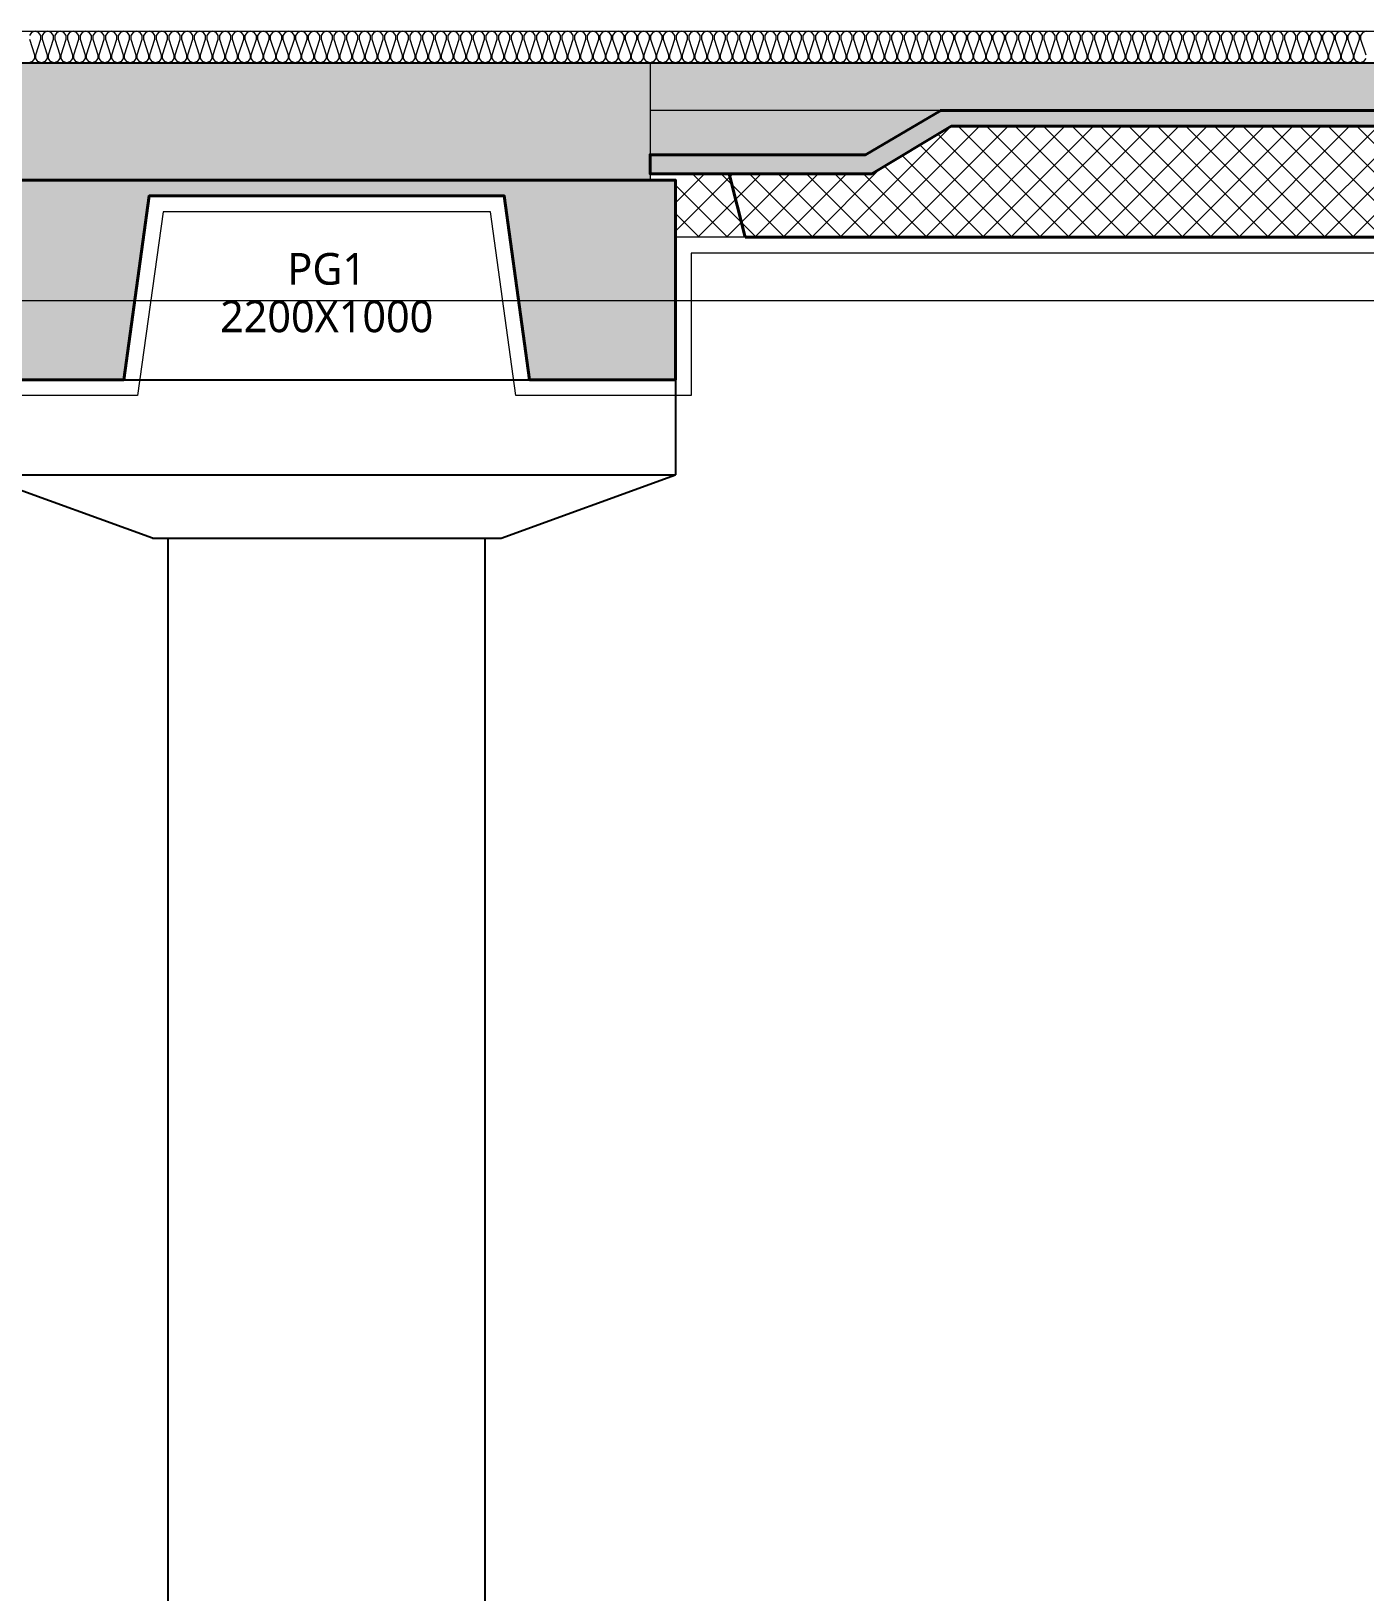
# Model space of a CAD drawing. Header units: millimetres. Extents: x 0 to 420000, y 0 to 297000.
# Drawn here: x 221080 to 225288, y 163425 to 168350 of the extents above; entities that cross this region are included whole.
import ezdxf
from ezdxf.enums import TextEntityAlignment as Align

# ---------------------------------------------------------------- set-up
doc = ezdxf.new("R2010")
doc.units = ezdxf.units.MM
doc.linetypes.add('CEN', pattern=[62, 60, -1, 0, -1])
for name, color, linetype, lineweight in [('A-AXIS-LINE', 1, 'CEN', 15), ('A-CONC-LIN1', 2, 'Continuous', 40), ('A-CONC-LIN2', 7, 'Continuous', 25), ('A-ELEV-LIN2', 7, 'Continuous', 25), ('A-XXXX-INSL1', 15, 'Continuous', 18), ('A-XXXX-INSL2', 8, 'Continuous', 18)]:
    doc.layers.add(name, color=color, linetype=linetype, lineweight=lineweight)
doc.layers.add('A-CONC-SOLD', color=253, linetype='CEN')
doc.layers.add('A-XXXX-NPLT', color=144, linetype='Continuous', lineweight=15, plot=False)
doc.styles.add('맑은고딕', font='')
doc.styles.get('맑은고딕').set_extended_font_data('Malgun Gothic')

# ---------------------------------------------------------------- blocks, each defined once
blk = doc.blocks.new('axis(220316)')
at = {"layer": 'A-AXIS-LINE', "ltscale": 1000}
blk.add_line((4631788.1, -432118.7), (4955413.1, -432118.7), dxfattribs=at)
blk = doc.blocks.new('PG1')
at = {"layer": 'A-CONC-SOLD'}
h = blk.add_hatch(color=256, dxfattribs=at)
h.dxf.hatch_style = 1
h.paths.add_polyline_path([(4800580.6, -237068.7), (4800580.6, -237438.7), (4802620.6, -237438.7), (4802620.6, -237068.7)])
h = blk.add_hatch(color=256, dxfattribs=at)
h.dxf.hatch_style = 1
h.paths.add_polyline_path([(4800500.6, -238068.7), (4800500.6, -237438.7), (4802700.6, -237438.7), (4802700.6, -238068.7), (4802240.6, -238068.7), (4802160.6, -237488.7), (4801040.6, -237488.7), (4800960.6, -238068.7)])
at = {"layer": 'A-CONC-LIN1'}
blk.add_lwpolyline([(4800500.6, -238068.7), (4800500.6, -237438.7), (4802700.6, -237438.7), (4802700.6, -238068.7), (4802240.6, -238068.7), (4802160.6, -237488.7), (4801040.6, -237488.7), (4800960.6, -238068.7), (4800500.6, -238068.7)], dxfattribs=at)
at = {"layer": 'A-CONC-LIN2'}
blk.add_line((4800580.6, -237068.7), (4802620.6, -237068.7), dxfattribs=at)
at = {"layer": 'A-XXXX-NPLT'}
blk.add_lwpolyline([(4802700.6, -238068.7), (4800500.6, -238068.7), (4800500.6, -237438.7), (4800580.6, -237438.7), (4800580.6, -237068.7), (4802620.6, -237068.7), (4802620.6, -237438.7), (4802700.6, -237438.7)], close=True, dxfattribs=at)
at = {"layer": 'A-XXXX-NPLT', "style": '맑은고딕'}
for s, p in [('PG1', (4801600.6, -237718.7)), ('2200X1000', (4801600.6, -237868.7))]:
    blk.add_text(s, height=100, dxfattribs=at).set_placement(p, align=Align.MIDDLE)
blk = doc.blocks.new('PS2(횡)')
at = {"layer": 'A-CONC-SOLD'}
h = blk.add_hatch(color=256, dxfattribs=at)
h.dxf.hatch_style = 1
h.paths.add_polyline_path([(1020, 0), (1020, -290), (1700, -290), (1937.4, -150), (9062.6, -150), (9300, -290), (9980, -290), (9980, 0)])
h = blk.add_hatch(color=256, dxfattribs=at)
h.dxf.hatch_style = 1
h.paths.add_polyline_path([(9980, -290), (9980, -350), (9280, -350), (9030, -200), (1970, -200), (1720, -350), (1020, -350), (1020, -290), (1700, -290), (1937.4, -150), (9062.6, -150), (9300, -290)])
at = {"layer": 'A-XXXX-INSL2'}
h = blk.add_hatch(dxfattribs=at)
h.set_pattern_fill('ANSI37', color=256, scale=20)
h.set_pattern_definition([(45, (-244012.5, -188500), (-44.90128, 44.90128), []), (135, (-244012.5, -188500), (-44.90128, -44.90128), [])])
h.paths.add_polyline_path([(1100, -550), (9900, -550), (9900, -350), (9280, -350), (9030, -200), (1970, -200), (1720, -350), (1100, -350)])
at = {"layer": 'A-CONC-LIN1', "color": 2}
for q in [(1270, -350), (9680, -550)]:
    blk.add_line((1320, -550), q, dxfattribs=at)
blk.add_lwpolyline([(9980, -290), (9980, -350), (9280, -350), (9030, -200), (1970, -200), (1720, -350), (1020, -350), (1020, -290), (1700, -290), (1937.4, -150), (9062.6, -150), (9300, -290)], close=True, dxfattribs=at)
at = {"layer": 'A-CONC-LIN2'}
blk.add_line((1020, 0), (9980, 0), dxfattribs=at)
at = {"layer": 'A-XXXX-INSL2'}
blk.add_line((1320, -550), (1100, -550), dxfattribs=at)
at = {"layer": 'A-XXXX-NPLT'}
blk.add_line((1937.4, -150), (1020, -150), dxfattribs=at)
blk = doc.blocks.new('횡지하층')
at = {"layer": 'A-ELEV-LIN2'}
for p, q in [((4822500.6, -238361.1), (4824700.6, -238361.1)), ((4824700.6, -238361.1), (4824700.6, -238661.1)), ((4822500.6, -238661.1), (4824700.6, -238661.1)), ((4823050.6, -238861.1), (4822500.6, -238661.1)), ((4824150.6, -238861.1), (4824700.6, -238661.1)), ((4823050.6, -238861.1), (4824150.6, -238861.1)), ((4823100.6, -247111.1), (4823100.6, -238861.1)), ((4824100.6, -247111.1), (4824100.6, -238861.1))]:
    blk.add_line(p, q, dxfattribs=at)
at = {"layer": 'A-XXXX-INSL1'}
blk.add_lwpolyline([(4833450.6, -237961.1), (4824750.6, -237961.1), (4824750.6, -238411.1), (4824197, -238411.1), (4824117, -237831.1), (4823084.1, -237831.1), (4823004.1, -238411.1), (4822450.6, -238411.1), (4822450.6, -237961.1), (4813750.6, -237961.1), (4813750.6, -238411.1), (4813197, -238411.1), (4813117, -237831.1), (4812084.1, -237831.1), (4812004.1, -238411.1), (4811450.6, -238411.1), (4811450.6, -237961.1), (4802750.6, -237961.1)], dxfattribs=at)
at = {"layer": 'A-XXXX-INSL2'}
blk.add_line((4757100.4, -237261.1), (4890100.5, -237261.1), dxfattribs=at)
for points in [[(4826880.6, -237261.1), (4826869.6, -237265.1), (4826862.6, -237275.1), (4826862.6, -237286.1), (4826878.6, -237336.1)], [(4826878.6, -237347.1), (4826871.6, -237357.1), (4826860.6, -237361.1), (4826849.6, -237357.1), (4826842.6, -237347.1), (4826842.6, -237336.1), (4826858.6, -237286.1), (4826858.6, -237275.1), (4826851.6, -237265.1), (4826840.6, -237261.1), (4826829.6, -237265.1), (4826822.6, -237275.1), (4826822.6, -237286.1), (4826838.6, -237336.1), (4826838.6, -237347.1), (4826831.6, -237357.1), (4826820.6, -237361.1), (4826809.6, -237357.1), (4826802.6, -237347.1), (4826802.6, -237336.1), (4826818.6, -237286.1), (4826818.6, -237275.1), (4826811.6, -237265.1), (4826800.6, -237261.1), (4826789.6, -237265.1), (4826782.6, -237275.1), (4826782.6, -237286.1), (4826798.6, -237336.1), (4826798.6, -237347.1), (4826791.6, -237357.1), (4826780.6, -237361.1), (4826769.6, -237357.1), (4826762.6, -237347.1), (4826762.6, -237336.1), (4826778.6, -237286.1), (4826778.6, -237275.1), (4826771.6, -237265.1), (4826760.6, -237261.1), (4826749.6, -237265.1), (4826742.6, -237275.1), (4826742.6, -237286.1), (4826758.6, -237336.1), (4826758.6, -237347.1), (4826751.6, -237357.1), (4826740.6, -237361.1), (4826729.6, -237357.1), (4826722.6, -237347.1), (4826722.6, -237336.1), (4826738.6, -237286.1), (4826738.6, -237275.1), (4826731.6, -237265.1), (4826720.6, -237261.1), (4826709.6, -237265.1), (4826702.6, -237275.1), (4826702.6, -237286.1), (4826718.6, -237336.1), (4826718.6, -237347.1), (4826711.6, -237357.1), (4826700.6, -237361.1), (4826689.6, -237357.1), (4826682.6, -237347.1), (4826682.6, -237336.1), (4826698.6, -237286.1), (4826698.6, -237275.1), (4826691.6, -237265.1), (4826680.6, -237261.1), (4826669.6, -237265.1), (4826662.6, -237275.1), (4826662.6, -237286.1), (4826678.6, -237336.1), (4826678.6, -237347.1), (4826671.6, -237357.1), (4826660.6, -237361.1), (4826649.6, -237357.1), (4826642.6, -237347.1), (4826642.6, -237336.1), (4826658.6, -237286.1), (4826658.6, -237275.1), (4826651.6, -237265.1), (4826640.6, -237261.1), (4826629.6, -237265.1), (4826622.6, -237275.1), (4826622.6, -237286.1), (4826638.6, -237336.1), (4826638.6, -237347.1), (4826631.6, -237357.1), (4826620.6, -237361.1), (4826609.6, -237357.1), (4826602.6, -237347.1), (4826602.6, -237336.1), (4826618.6, -237286.1), (4826618.6, -237275.1), (4826611.6, -237265.1), (4826600.6, -237261.1), (4826589.6, -237265.1), (4826582.6, -237275.1), (4826582.6, -237286.1), (4826598.6, -237336.1), (4826598.6, -237347.1), (4826591.6, -237357.1), (4826580.6, -237361.1), (4826569.6, -237357.1), (4826562.6, -237347.1), (4826562.6, -237336.1), (4826578.6, -237286.1), (4826578.6, -237275.1), (4826571.6, -237265.1), (4826560.6, -237261.1), (4826549.6, -237265.1), (4826542.6, -237275.1), (4826542.6, -237286.1), (4826558.6, -237336.1), (4826558.6, -237347.1), (4826551.6, -237357.1), (4826540.6, -237361.1), (4826529.6, -237357.1), (4826522.6, -237347.1), (4826522.6, -237336.1), (4826538.6, -237286.1), (4826538.6, -237275.1), (4826531.6, -237265.1), (4826520.6, -237261.1), (4826509.6, -237265.1), (4826502.6, -237275.1), (4826502.6, -237286.1), (4826518.6, -237336.1), (4826518.6, -237347.1), (4826511.6, -237357.1), (4826500.6, -237361.1), (4826489.6, -237357.1), (4826482.6, -237347.1), (4826482.6, -237336.1), (4826498.6, -237286.1), (4826498.6, -237275.1), (4826491.6, -237265.1), (4826480.6, -237261.1), (4826469.6, -237265.1), (4826462.6, -237275.1), (4826462.6, -237286.1), (4826478.6, -237336.1), (4826478.6, -237347.1), (4826471.6, -237357.1), (4826460.6, -237361.1), (4826449.6, -237357.1), (4826442.6, -237347.1), (4826442.6, -237336.1), (4826458.6, -237286.1), (4826458.6, -237275.1), (4826451.6, -237265.1), (4826440.6, -237261.1), (4826429.6, -237265.1), (4826422.6, -237275.1), (4826422.6, -237286.1), (4826438.6, -237336.1), (4826438.6, -237347.1), (4826431.6, -237357.1), (4826420.6, -237361.1), (4826409.6, -237357.1), (4826402.6, -237347.1), (4826402.6, -237336.1), (4826418.6, -237286.1), (4826418.6, -237275.1), (4826411.6, -237265.1), (4826400.6, -237261.1), (4826389.6, -237265.1), (4826382.6, -237275.1), (4826382.6, -237286.1), (4826398.6, -237336.1), (4826398.6, -237347.1), (4826391.6, -237357.1), (4826380.6, -237361.1), (4826369.6, -237357.1), (4826362.6, -237347.1), (4826362.6, -237336.1), (4826378.6, -237286.1), (4826378.6, -237275.1), (4826371.6, -237265.1), (4826360.6, -237261.1), (4826349.6, -237265.1), (4826342.6, -237275.1), (4826342.6, -237286.1), (4826358.6, -237336.1), (4826358.6, -237347.1), (4826351.6, -237357.1), (4826340.6, -237361.1), (4826329.6, -237357.1), (4826322.6, -237347.1), (4826322.6, -237336.1), (4826338.6, -237286.1), (4826338.6, -237275.1), (4826331.6, -237265.1), (4826320.6, -237261.1), (4826309.6, -237265.1), (4826302.6, -237275.1), (4826302.6, -237286.1), (4826318.6, -237336.1), (4826318.6, -237347.1), (4826311.6, -237357.1), (4826300.6, -237361.1), (4826289.6, -237357.1), (4826282.6, -237347.1), (4826282.6, -237336.1), (4826298.6, -237286.1), (4826298.6, -237275.1), (4826291.6, -237265.1), (4826280.6, -237261.1), (4826269.6, -237265.1), (4826262.6, -237275.1), (4826262.6, -237286.1), (4826278.6, -237336.1), (4826278.6, -237347.1), (4826271.6, -237357.1), (4826260.6, -237361.1), (4826249.6, -237357.1), (4826242.6, -237347.1), (4826242.6, -237336.1), (4826258.6, -237286.1), (4826258.6, -237275.1), (4826251.6, -237265.1), (4826240.6, -237261.1), (4826229.6, -237265.1), (4826222.6, -237275.1), (4826222.6, -237286.1), (4826238.6, -237336.1), (4826238.6, -237347.1), (4826231.6, -237357.1), (4826220.6, -237361.1), (4826209.6, -237357.1), (4826202.6, -237347.1), (4826202.6, -237336.1), (4826218.6, -237286.1), (4826218.6, -237275.1), (4826211.6, -237265.1), (4826200.6, -237261.1), (4826189.6, -237265.1), (4826182.6, -237275.1), (4826182.6, -237286.1), (4826198.6, -237336.1), (4826198.6, -237347.1), (4826191.6, -237357.1), (4826180.6, -237361.1), (4826169.6, -237357.1), (4826162.6, -237347.1), (4826162.6, -237336.1), (4826178.6, -237286.1), (4826178.6, -237275.1), (4826171.6, -237265.1), (4826160.6, -237261.1), (4826149.6, -237265.1), (4826142.6, -237275.1), (4826142.6, -237286.1), (4826158.6, -237336.1), (4826158.6, -237347.1), (4826151.6, -237357.1), (4826140.6, -237361.1), (4826129.6, -237357.1), (4826122.6, -237347.1), (4826122.6, -237336.1), (4826138.6, -237286.1), (4826138.6, -237275.1), (4826131.6, -237265.1), (4826120.6, -237261.1), (4826109.6, -237265.1), (4826102.6, -237275.1), (4826102.6, -237286.1), (4826118.6, -237336.1), (4826118.6, -237347.1), (4826111.6, -237357.1), (4826100.6, -237361.1), (4826089.6, -237357.1), (4826082.6, -237347.1), (4826082.6, -237336.1), (4826098.6, -237286.1), (4826098.6, -237275.1), (4826091.6, -237265.1), (4826080.6, -237261.1), (4826069.6, -237265.1), (4826062.6, -237275.1), (4826062.6, -237286.1), (4826078.6, -237336.1), (4826078.6, -237347.1), (4826071.6, -237357.1), (4826060.6, -237361.1), (4826049.6, -237357.1), (4826042.6, -237347.1), (4826042.6, -237336.1), (4826058.6, -237286.1), (4826058.6, -237275.1), (4826051.6, -237265.1), (4826040.6, -237261.1), (4826029.6, -237265.1), (4826022.6, -237275.1), (4826022.6, -237286.1), (4826038.6, -237336.1), (4826038.6, -237347.1), (4826031.6, -237357.1), (4826020.6, -237361.1), (4826009.6, -237357.1), (4826002.6, -237347.1), (4826002.6, -237336.1), (4826018.6, -237286.1), (4826018.6, -237275.1), (4826011.6, -237265.1), (4826000.6, -237261.1), (4825989.6, -237265.1), (4825982.6, -237275.1), (4825982.6, -237286.1), (4825998.6, -237336.1), (4825998.6, -237347.1), (4825991.6, -237357.1), (4825980.6, -237361.1), (4825969.6, -237357.1), (4825962.6, -237347.1), (4825962.6, -237336.1), (4825978.6, -237286.1), (4825978.6, -237275.1), (4825971.6, -237265.1), (4825960.6, -237261.1), (4825949.6, -237265.1), (4825942.6, -237275.1), (4825942.6, -237286.1), (4825958.6, -237336.1), (4825958.6, -237347.1), (4825951.6, -237357.1), (4825940.6, -237361.1), (4825929.6, -237357.1), (4825922.6, -237347.1), (4825922.6, -237336.1), (4825938.6, -237286.1), (4825938.6, -237275.1), (4825931.6, -237265.1), (4825920.6, -237261.1), (4825909.6, -237265.1), (4825902.6, -237275.1), (4825902.6, -237286.1), (4825918.6, -237336.1), (4825918.6, -237347.1), (4825911.6, -237357.1), (4825900.6, -237361.1), (4825889.6, -237357.1), (4825882.6, -237347.1), (4825882.6, -237336.1), (4825898.6, -237286.1), (4825898.6, -237275.1), (4825891.6, -237265.1), (4825880.6, -237261.1), (4825869.6, -237265.1), (4825862.6, -237275.1), (4825862.6, -237286.1), (4825878.6, -237336.1), (4825878.6, -237347.1), (4825871.6, -237357.1), (4825860.6, -237361.1), (4825849.6, -237357.1), (4825842.6, -237347.1), (4825842.6, -237336.1), (4825858.6, -237286.1), (4825858.6, -237275.1), (4825851.6, -237265.1), (4825840.6, -237261.1), (4825829.6, -237265.1), (4825822.6, -237275.1), (4825822.6, -237286.1), (4825838.6, -237336.1), (4825838.6, -237347.1), (4825831.6, -237357.1), (4825820.6, -237361.1), (4825809.6, -237357.1), (4825802.6, -237347.1), (4825802.6, -237336.1), (4825818.6, -237286.1), (4825818.6, -237275.1), (4825811.6, -237265.1), (4825800.6, -237261.1), (4825789.6, -237265.1), (4825782.6, -237275.1), (4825782.6, -237286.1), (4825798.6, -237336.1), (4825798.6, -237347.1), (4825791.6, -237357.1), (4825780.6, -237361.1), (4825769.6, -237357.1), (4825762.6, -237347.1), (4825762.6, -237336.1), (4825778.6, -237286.1), (4825778.6, -237275.1), (4825771.6, -237265.1), (4825760.6, -237261.1), (4825749.6, -237265.1), (4825742.6, -237275.1), (4825742.6, -237286.1), (4825758.6, -237336.1), (4825758.6, -237347.1), (4825751.6, -237357.1), (4825740.6, -237361.1), (4825729.6, -237357.1), (4825722.6, -237347.1), (4825722.6, -237336.1), (4825738.6, -237286.1), (4825738.6, -237275.1), (4825731.6, -237265.1), (4825720.6, -237261.1), (4825709.6, -237265.1), (4825702.6, -237275.1), (4825702.6, -237286.1), (4825718.6, -237336.1), (4825718.6, -237347.1), (4825711.6, -237357.1), (4825700.6, -237361.1), (4825689.6, -237357.1), (4825682.6, -237347.1), (4825682.6, -237336.1), (4825698.6, -237286.1), (4825698.6, -237275.1), (4825691.6, -237265.1), (4825680.6, -237261.1), (4825669.6, -237265.1), (4825662.6, -237275.1), (4825662.6, -237286.1), (4825678.6, -237336.1), (4825678.6, -237347.1), (4825671.6, -237357.1), (4825660.6, -237361.1), (4825649.6, -237357.1), (4825642.6, -237347.1), (4825642.6, -237336.1), (4825658.6, -237286.1), (4825658.6, -237275.1), (4825651.6, -237265.1), (4825640.6, -237261.1), (4825629.6, -237265.1), (4825622.6, -237275.1), (4825622.6, -237286.1), (4825638.6, -237336.1), (4825638.6, -237347.1), (4825631.6, -237357.1), (4825620.6, -237361.1), (4825609.6, -237357.1), (4825602.6, -237347.1), (4825602.6, -237336.1), (4825618.6, -237286.1), (4825618.6, -237275.1), (4825611.6, -237265.1), (4825600.6, -237261.1), (4825589.6, -237265.1), (4825582.6, -237275.1), (4825582.6, -237286.1), (4825598.6, -237336.1), (4825598.6, -237347.1), (4825591.6, -237357.1), (4825580.6, -237361.1), (4825569.6, -237357.1), (4825562.6, -237347.1), (4825562.6, -237336.1), (4825578.6, -237286.1), (4825578.6, -237275.1), (4825571.6, -237265.1), (4825560.6, -237261.1), (4825549.6, -237265.1), (4825542.6, -237275.1), (4825542.6, -237286.1), (4825558.6, -237336.1), (4825558.6, -237347.1), (4825551.6, -237357.1), (4825540.6, -237361.1), (4825529.6, -237357.1), (4825522.6, -237347.1), (4825522.6, -237336.1), (4825538.6, -237286.1), (4825538.6, -237275.1), (4825531.6, -237265.1), (4825520.6, -237261.1), (4825509.6, -237265.1), (4825502.6, -237275.1), (4825502.6, -237286.1), (4825518.6, -237336.1), (4825518.6, -237347.1), (4825511.6, -237357.1), (4825500.6, -237361.1), (4825489.6, -237357.1), (4825482.6, -237347.1), (4825482.6, -237336.1), (4825498.6, -237286.1), (4825498.6, -237275.1), (4825491.6, -237265.1), (4825480.6, -237261.1), (4825469.6, -237265.1), (4825462.6, -237275.1), (4825462.6, -237286.1), (4825478.6, -237336.1), (4825478.6, -237347.1), (4825471.6, -237357.1), (4825460.6, -237361.1), (4825449.6, -237357.1), (4825442.6, -237347.1), (4825442.6, -237336.1), (4825458.6, -237286.1), (4825458.6, -237275.1), (4825451.6, -237265.1), (4825440.6, -237261.1), (4825429.6, -237265.1), (4825422.6, -237275.1), (4825422.6, -237286.1), (4825438.6, -237336.1), (4825438.6, -237347.1), (4825431.6, -237357.1), (4825420.6, -237361.1), (4825409.6, -237357.1), (4825402.6, -237347.1), (4825402.6, -237336.1), (4825418.6, -237286.1), (4825418.6, -237275.1), (4825411.6, -237265.1), (4825400.6, -237261.1), (4825389.6, -237265.1), (4825382.6, -237275.1), (4825382.6, -237286.1), (4825398.6, -237336.1), (4825398.6, -237347.1), (4825391.6, -237357.1), (4825380.6, -237361.1), (4825369.6, -237357.1), (4825362.6, -237347.1), (4825362.6, -237336.1), (4825378.6, -237286.1), (4825378.6, -237275.1), (4825371.6, -237265.1), (4825360.6, -237261.1), (4825349.6, -237265.1), (4825342.6, -237275.1), (4825342.6, -237286.1), (4825358.6, -237336.1), (4825358.6, -237347.1), (4825351.6, -237357.1), (4825340.6, -237361.1), (4825329.6, -237357.1), (4825322.6, -237347.1), (4825322.6, -237336.1), (4825338.6, -237286.1), (4825338.6, -237275.1), (4825331.6, -237265.1), (4825320.6, -237261.1), (4825309.6, -237265.1), (4825302.6, -237275.1), (4825302.6, -237286.1), (4825318.6, -237336.1), (4825318.6, -237347.1), (4825311.6, -237357.1), (4825300.6, -237361.1), (4825289.6, -237357.1), (4825282.6, -237347.1), (4825282.6, -237336.1), (4825298.6, -237286.1), (4825298.6, -237275.1), (4825291.6, -237265.1), (4825280.6, -237261.1), (4825269.6, -237265.1), (4825262.6, -237275.1), (4825262.6, -237286.1), (4825278.6, -237336.1), (4825278.6, -237347.1), (4825271.6, -237357.1), (4825260.6, -237361.1), (4825249.6, -237357.1), (4825242.6, -237347.1), (4825242.6, -237336.1), (4825258.6, -237286.1), (4825258.6, -237275.1), (4825251.6, -237265.1), (4825240.6, -237261.1), (4825229.6, -237265.1), (4825222.6, -237275.1), (4825222.6, -237286.1), (4825238.6, -237336.1), (4825238.6, -237347.1), (4825231.6, -237357.1), (4825220.6, -237361.1), (4825209.6, -237357.1), (4825202.6, -237347.1), (4825202.6, -237336.1), (4825218.6, -237286.1), (4825218.6, -237275.1), (4825211.6, -237265.1), (4825200.6, -237261.1), (4825189.6, -237265.1), (4825182.6, -237275.1), (4825182.6, -237286.1), (4825198.6, -237336.1), (4825198.6, -237347.1), (4825191.6, -237357.1), (4825180.6, -237361.1), (4825169.6, -237357.1), (4825162.6, -237347.1), (4825162.6, -237336.1), (4825178.6, -237286.1), (4825178.6, -237275.1), (4825171.6, -237265.1), (4825160.6, -237261.1), (4825149.6, -237265.1), (4825142.6, -237275.1), (4825142.6, -237286.1), (4825158.6, -237336.1), (4825158.6, -237347.1), (4825151.6, -237357.1), (4825140.6, -237361.1), (4825129.6, -237357.1), (4825122.6, -237347.1), (4825122.6, -237336.1), (4825138.6, -237286.1), (4825138.6, -237275.1), (4825131.6, -237265.1), (4825120.6, -237261.1), (4825109.6, -237265.1), (4825102.6, -237275.1), (4825102.6, -237286.1), (4825118.6, -237336.1), (4825118.6, -237347.1), (4825111.6, -237357.1), (4825100.6, -237361.1), (4825089.6, -237357.1), (4825082.6, -237347.1), (4825082.6, -237336.1), (4825098.6, -237286.1), (4825098.6, -237275.1), (4825091.6, -237265.1), (4825080.6, -237261.1), (4825069.6, -237265.1), (4825062.6, -237275.1), (4825062.6, -237286.1), (4825078.6, -237336.1), (4825078.6, -237347.1), (4825071.6, -237357.1), (4825060.6, -237361.1), (4825049.6, -237357.1), (4825042.6, -237347.1), (4825042.6, -237336.1), (4825058.6, -237286.1), (4825058.6, -237275.1), (4825051.6, -237265.1), (4825040.6, -237261.1), (4825029.6, -237265.1), (4825022.6, -237275.1), (4825022.6, -237286.1), (4825038.6, -237336.1), (4825038.6, -237347.1), (4825031.6, -237357.1), (4825020.6, -237361.1), (4825009.6, -237357.1), (4825002.6, -237347.1), (4825002.6, -237336.1), (4825018.6, -237286.1), (4825018.6, -237275.1), (4825011.6, -237265.1), (4825000.6, -237261.1), (4824989.6, -237265.1), (4824982.6, -237275.1), (4824982.6, -237286.1), (4824998.6, -237336.1), (4824998.6, -237347.1), (4824991.6, -237357.1), (4824980.6, -237361.1), (4824969.6, -237357.1), (4824962.6, -237347.1), (4824962.6, -237336.1), (4824978.6, -237286.1), (4824978.6, -237275.1), (4824971.6, -237265.1), (4824960.6, -237261.1), (4824949.6, -237265.1), (4824942.6, -237275.1), (4824942.6, -237286.1), (4824958.6, -237336.1), (4824958.6, -237347.1), (4824951.6, -237357.1), (4824940.6, -237361.1), (4824929.6, -237357.1), (4824922.6, -237347.1), (4824922.6, -237336.1), (4824938.6, -237286.1), (4824938.6, -237275.1), (4824931.6, -237265.1), (4824920.6, -237261.1), (4824909.6, -237265.1), (4824902.6, -237275.1), (4824902.6, -237286.1), (4824918.6, -237336.1), (4824918.6, -237347.1), (4824911.6, -237357.1), (4824900.6, -237361.1), (4824889.6, -237357.1), (4824882.6, -237347.1), (4824882.6, -237336.1), (4824898.6, -237286.1), (4824898.6, -237275.1), (4824891.6, -237265.1), (4824880.6, -237261.1), (4824869.6, -237265.1), (4824862.6, -237275.1), (4824862.6, -237286.1), (4824878.6, -237336.1), (4824878.6, -237347.1), (4824871.6, -237357.1), (4824860.6, -237361.1), (4824849.6, -237357.1), (4824842.6, -237347.1), (4824842.6, -237336.1), (4824858.6, -237286.1), (4824858.6, -237275.1), (4824851.6, -237265.1), (4824840.6, -237261.1), (4824829.6, -237265.1), (4824822.6, -237275.1), (4824822.6, -237286.1), (4824838.6, -237336.1), (4824838.6, -237347.1), (4824831.6, -237357.1), (4824820.6, -237361.1), (4824809.6, -237357.1), (4824802.6, -237347.1), (4824802.6, -237336.1), (4824818.6, -237286.1), (4824818.6, -237275.1), (4824811.6, -237265.1), (4824800.6, -237261.1), (4824789.6, -237265.1), (4824782.6, -237275.1), (4824782.6, -237286.1), (4824798.6, -237336.1), (4824798.6, -237347.1), (4824791.6, -237357.1), (4824780.6, -237361.1), (4824769.6, -237357.1), (4824762.6, -237347.1), (4824762.6, -237336.1), (4824778.6, -237286.1), (4824778.6, -237275.1), (4824771.6, -237265.1), (4824760.6, -237261.1), (4824749.6, -237265.1), (4824742.6, -237275.1), (4824742.6, -237286.1), (4824758.6, -237336.1), (4824758.6, -237347.1), (4824751.6, -237357.1), (4824740.6, -237361.1), (4824729.6, -237357.1), (4824722.6, -237347.1), (4824722.6, -237336.1), (4824738.6, -237286.1), (4824738.6, -237275.1), (4824731.6, -237265.1), (4824720.6, -237261.1), (4824709.6, -237265.1), (4824702.6, -237275.1), (4824702.6, -237286.1), (4824718.6, -237336.1), (4824718.6, -237347.1), (4824711.6, -237357.1), (4824700.6, -237361.1), (4824689.6, -237357.1), (4824682.6, -237347.1), (4824682.6, -237336.1), (4824698.6, -237286.1), (4824698.6, -237275.1), (4824691.6, -237265.1), (4824680.6, -237261.1), (4824669.6, -237265.1), (4824662.6, -237275.1), (4824662.6, -237286.1), (4824678.6, -237336.1), (4824678.6, -237347.1), (4824671.6, -237357.1), (4824660.6, -237361.1), (4824649.6, -237357.1), (4824642.6, -237347.1), (4824642.6, -237336.1), (4824658.6, -237286.1), (4824658.6, -237275.1), (4824651.6, -237265.1), (4824640.6, -237261.1), (4824629.6, -237265.1), (4824622.6, -237275.1), (4824622.6, -237286.1), (4824638.6, -237336.1), (4824638.6, -237347.1), (4824631.6, -237357.1), (4824620.6, -237361.1), (4824609.6, -237357.1), (4824602.6, -237347.1), (4824602.6, -237336.1), (4824618.6, -237286.1), (4824618.6, -237275.1), (4824611.6, -237265.1), (4824600.6, -237261.1), (4824589.6, -237265.1), (4824582.6, -237275.1), (4824582.6, -237286.1), (4824598.6, -237336.1), (4824598.6, -237347.1), (4824591.6, -237357.1), (4824580.6, -237361.1), (4824569.6, -237357.1), (4824562.6, -237347.1), (4824562.6, -237336.1), (4824578.6, -237286.1), (4824578.6, -237275.1), (4824571.6, -237265.1), (4824560.6, -237261.1), (4824549.6, -237265.1), (4824542.6, -237275.1), (4824542.6, -237286.1), (4824558.6, -237336.1), (4824558.6, -237347.1), (4824551.6, -237357.1), (4824540.6, -237361.1), (4824529.6, -237357.1), (4824522.6, -237347.1), (4824522.6, -237336.1), (4824538.6, -237286.1), (4824538.6, -237275.1), (4824531.6, -237265.1), (4824520.6, -237261.1), (4824509.6, -237265.1), (4824502.6, -237275.1), (4824502.6, -237286.1), (4824518.6, -237336.1), (4824518.6, -237347.1), (4824511.6, -237357.1), (4824500.6, -237361.1), (4824489.6, -237357.1), (4824482.6, -237347.1), (4824482.6, -237336.1), (4824498.6, -237286.1), (4824498.6, -237275.1), (4824491.6, -237265.1), (4824480.6, -237261.1), (4824469.6, -237265.1), (4824462.6, -237275.1), (4824462.6, -237286.1), (4824478.6, -237336.1), (4824478.6, -237347.1), (4824471.6, -237357.1), (4824460.6, -237361.1), (4824449.6, -237357.1), (4824442.6, -237347.1), (4824442.6, -237336.1), (4824458.6, -237286.1), (4824458.6, -237275.1), (4824451.6, -237265.1), (4824440.6, -237261.1), (4824429.6, -237265.1), (4824422.6, -237275.1), (4824422.6, -237286.1), (4824438.6, -237336.1), (4824438.6, -237347.1), (4824431.6, -237357.1), (4824420.6, -237361.1), (4824409.6, -237357.1), (4824402.6, -237347.1), (4824402.6, -237336.1), (4824418.6, -237286.1), (4824418.6, -237275.1), (4824411.6, -237265.1), (4824400.6, -237261.1), (4824389.6, -237265.1), (4824382.6, -237275.1), (4824382.6, -237286.1), (4824398.6, -237336.1), (4824398.6, -237347.1), (4824391.6, -237357.1), (4824380.6, -237361.1), (4824369.6, -237357.1), (4824362.6, -237347.1), (4824362.6, -237336.1), (4824378.6, -237286.1), (4824378.6, -237275.1), (4824371.6, -237265.1), (4824360.6, -237261.1), (4824349.6, -237265.1), (4824342.6, -237275.1), (4824342.6, -237286.1), (4824358.6, -237336.1), (4824358.6, -237347.1), (4824351.6, -237357.1), (4824340.6, -237361.1), (4824329.6, -237357.1), (4824322.6, -237347.1), (4824322.6, -237336.1), (4824338.6, -237286.1), (4824338.6, -237275.1), (4824331.6, -237265.1), (4824320.6, -237261.1), (4824309.6, -237265.1), (4824302.6, -237275.1), (4824302.6, -237286.1), (4824318.6, -237336.1), (4824318.6, -237347.1), (4824311.6, -237357.1), (4824300.6, -237361.1), (4824289.6, -237357.1), (4824282.6, -237347.1), (4824282.6, -237336.1), (4824298.6, -237286.1), (4824298.6, -237275.1), (4824291.6, -237265.1), (4824280.6, -237261.1), (4824269.6, -237265.1), (4824262.6, -237275.1), (4824262.6, -237286.1), (4824278.6, -237336.1), (4824278.6, -237347.1), (4824271.6, -237357.1), (4824260.6, -237361.1), (4824249.6, -237357.1), (4824242.6, -237347.1), (4824242.6, -237336.1), (4824258.6, -237286.1), (4824258.6, -237275.1), (4824251.6, -237265.1), (4824240.6, -237261.1), (4824229.6, -237265.1), (4824222.6, -237275.1), (4824222.6, -237286.1), (4824238.6, -237336.1), (4824238.6, -237347.1), (4824231.6, -237357.1), (4824220.6, -237361.1), (4824209.6, -237357.1), (4824202.6, -237347.1), (4824202.6, -237336.1), (4824218.6, -237286.1), (4824218.6, -237275.1), (4824211.6, -237265.1), (4824200.6, -237261.1), (4824189.6, -237265.1), (4824182.6, -237275.1), (4824182.6, -237286.1), (4824198.6, -237336.1), (4824198.6, -237347.1), (4824191.6, -237357.1), (4824180.6, -237361.1), (4824169.6, -237357.1), (4824162.6, -237347.1), (4824162.6, -237336.1), (4824178.6, -237286.1), (4824178.6, -237275.1), (4824171.6, -237265.1), (4824160.6, -237261.1), (4824149.6, -237265.1), (4824142.6, -237275.1), (4824142.6, -237286.1), (4824158.6, -237336.1), (4824158.6, -237347.1), (4824151.6, -237357.1), (4824140.6, -237361.1), (4824129.6, -237357.1), (4824122.6, -237347.1), (4824122.6, -237336.1), (4824138.6, -237286.1), (4824138.6, -237275.1), (4824131.6, -237265.1), (4824120.6, -237261.1), (4824109.6, -237265.1), (4824102.6, -237275.1), (4824102.6, -237286.1), (4824118.6, -237336.1), (4824118.6, -237347.1), (4824111.6, -237357.1), (4824100.6, -237361.1), (4824089.6, -237357.1), (4824082.6, -237347.1), (4824082.6, -237336.1), (4824098.6, -237286.1), (4824098.6, -237275.1), (4824091.6, -237265.1), (4824080.6, -237261.1), (4824069.6, -237265.1), (4824062.6, -237275.1), (4824062.6, -237286.1), (4824078.6, -237336.1), (4824078.6, -237347.1), (4824071.6, -237357.1), (4824060.6, -237361.1), (4824049.6, -237357.1), (4824042.6, -237347.1), (4824042.6, -237336.1), (4824058.6, -237286.1), (4824058.6, -237275.1), (4824051.6, -237265.1), (4824040.6, -237261.1), (4824029.6, -237265.1), (4824022.6, -237275.1), (4824022.6, -237286.1), (4824038.6, -237336.1), (4824038.6, -237347.1), (4824031.6, -237357.1), (4824020.6, -237361.1), (4824009.6, -237357.1), (4824002.6, -237347.1), (4824002.6, -237336.1), (4824018.6, -237286.1), (4824018.6, -237275.1), (4824011.6, -237265.1), (4824000.6, -237261.1), (4823989.6, -237265.1), (4823982.6, -237275.1), (4823982.6, -237286.1), (4823998.6, -237336.1), (4823998.6, -237347.1), (4823991.6, -237357.1), (4823980.6, -237361.1), (4823969.6, -237357.1), (4823962.6, -237347.1), (4823962.6, -237336.1), (4823978.6, -237286.1), (4823978.6, -237275.1), (4823971.6, -237265.1), (4823960.6, -237261.1), (4823949.6, -237265.1), (4823942.6, -237275.1), (4823942.6, -237286.1), (4823958.6, -237336.1), (4823958.6, -237347.1), (4823951.6, -237357.1), (4823940.6, -237361.1), (4823929.6, -237357.1), (4823922.6, -237347.1), (4823922.6, -237336.1), (4823938.6, -237286.1), (4823938.6, -237275.1), (4823931.6, -237265.1), (4823920.6, -237261.1), (4823909.6, -237265.1), (4823902.6, -237275.1), (4823902.6, -237286.1), (4823918.6, -237336.1), (4823918.6, -237347.1), (4823911.6, -237357.1), (4823900.6, -237361.1), (4823889.6, -237357.1), (4823882.6, -237347.1), (4823882.6, -237336.1), (4823898.6, -237286.1), (4823898.6, -237275.1), (4823891.6, -237265.1), (4823880.6, -237261.1), (4823869.6, -237265.1), (4823862.6, -237275.1), (4823862.6, -237286.1), (4823878.6, -237336.1), (4823878.6, -237347.1), (4823871.6, -237357.1), (4823860.6, -237361.1), (4823849.6, -237357.1), (4823842.6, -237347.1), (4823842.6, -237336.1), (4823858.6, -237286.1), (4823858.6, -237275.1), (4823851.6, -237265.1), (4823840.6, -237261.1), (4823829.6, -237265.1), (4823822.6, -237275.1), (4823822.6, -237286.1), (4823838.6, -237336.1), (4823838.6, -237347.1), (4823831.6, -237357.1), (4823820.6, -237361.1), (4823809.6, -237357.1), (4823802.6, -237347.1), (4823802.6, -237336.1), (4823818.6, -237286.1), (4823818.6, -237275.1), (4823811.6, -237265.1), (4823800.6, -237261.1), (4823789.6, -237265.1), (4823782.6, -237275.1), (4823782.6, -237286.1), (4823798.6, -237336.1), (4823798.6, -237347.1), (4823791.6, -237357.1), (4823780.6, -237361.1), (4823769.6, -237357.1), (4823762.6, -237347.1), (4823762.6, -237336.1), (4823778.6, -237286.1), (4823778.6, -237275.1), (4823771.6, -237265.1), (4823760.6, -237261.1), (4823749.6, -237265.1), (4823742.6, -237275.1), (4823742.6, -237286.1), (4823758.6, -237336.1), (4823758.6, -237347.1), (4823751.6, -237357.1), (4823740.6, -237361.1), (4823729.6, -237357.1), (4823722.6, -237347.1), (4823722.6, -237336.1), (4823738.6, -237286.1), (4823738.6, -237275.1), (4823731.6, -237265.1), (4823720.6, -237261.1), (4823709.6, -237265.1), (4823702.6, -237275.1), (4823702.6, -237286.1), (4823718.6, -237336.1), (4823718.6, -237347.1), (4823711.6, -237357.1), (4823700.6, -237361.1), (4823689.6, -237357.1), (4823682.6, -237347.1), (4823682.6, -237336.1), (4823698.6, -237286.1), (4823698.6, -237275.1), (4823691.6, -237265.1), (4823680.6, -237261.1), (4823669.6, -237265.1), (4823662.6, -237275.1), (4823662.6, -237286.1), (4823678.6, -237336.1), (4823678.6, -237347.1), (4823671.6, -237357.1), (4823660.6, -237361.1), (4823649.6, -237357.1), (4823642.6, -237347.1), (4823642.6, -237336.1), (4823658.6, -237286.1), (4823658.6, -237275.1), (4823651.6, -237265.1), (4823640.6, -237261.1), (4823629.6, -237265.1), (4823622.6, -237275.1), (4823622.6, -237286.1), (4823638.6, -237336.1), (4823638.6, -237347.1), (4823631.6, -237357.1), (4823620.6, -237361.1), (4823609.6, -237357.1), (4823602.6, -237347.1), (4823602.6, -237336.1), (4823618.6, -237286.1), (4823618.6, -237275.1), (4823611.6, -237265.1), (4823600.6, -237261.1), (4823589.6, -237265.1), (4823582.6, -237275.1), (4823582.6, -237286.1), (4823598.6, -237336.1), (4823598.6, -237347.1), (4823591.6, -237357.1), (4823580.6, -237361.1), (4823569.6, -237357.1), (4823562.6, -237347.1), (4823562.6, -237336.1), (4823578.6, -237286.1), (4823578.6, -237275.1), (4823571.6, -237265.1), (4823560.6, -237261.1), (4823549.6, -237265.1), (4823542.6, -237275.1), (4823542.6, -237286.1), (4823558.6, -237336.1), (4823558.6, -237347.1), (4823551.6, -237357.1), (4823540.6, -237361.1), (4823529.6, -237357.1), (4823522.6, -237347.1), (4823522.6, -237336.1), (4823538.6, -237286.1), (4823538.6, -237275.1), (4823531.6, -237265.1), (4823520.6, -237261.1), (4823509.6, -237265.1), (4823502.6, -237275.1), (4823502.6, -237286.1), (4823518.6, -237336.1), (4823518.6, -237347.1), (4823511.6, -237357.1), (4823500.6, -237361.1), (4823489.6, -237357.1), (4823482.6, -237347.1), (4823482.6, -237336.1), (4823498.6, -237286.1), (4823498.6, -237275.1), (4823491.6, -237265.1), (4823480.6, -237261.1), (4823469.6, -237265.1), (4823462.6, -237275.1), (4823462.6, -237286.1), (4823478.6, -237336.1), (4823478.6, -237347.1), (4823471.6, -237357.1), (4823460.6, -237361.1), (4823449.6, -237357.1), (4823442.6, -237347.1), (4823442.6, -237336.1), (4823458.6, -237286.1), (4823458.6, -237275.1), (4823451.6, -237265.1), (4823440.6, -237261.1), (4823429.6, -237265.1), (4823422.6, -237275.1), (4823422.6, -237286.1), (4823438.6, -237336.1), (4823438.6, -237347.1), (4823431.6, -237357.1), (4823420.6, -237361.1), (4823409.6, -237357.1), (4823402.6, -237347.1), (4823402.6, -237336.1), (4823418.6, -237286.1), (4823418.6, -237275.1), (4823411.6, -237265.1), (4823400.6, -237261.1), (4823389.6, -237265.1), (4823382.6, -237275.1), (4823382.6, -237286.1), (4823398.6, -237336.1), (4823398.6, -237347.1), (4823391.6, -237357.1), (4823380.6, -237361.1), (4823369.6, -237357.1), (4823362.6, -237347.1), (4823362.6, -237336.1), (4823378.6, -237286.1), (4823378.6, -237275.1), (4823371.6, -237265.1), (4823360.6, -237261.1), (4823349.6, -237265.1), (4823342.6, -237275.1), (4823342.6, -237286.1), (4823358.6, -237336.1), (4823358.6, -237347.1), (4823351.6, -237357.1), (4823340.6, -237361.1), (4823329.6, -237357.1), (4823322.6, -237347.1), (4823322.6, -237336.1), (4823338.6, -237286.1), (4823338.6, -237275.1), (4823331.6, -237265.1), (4823320.6, -237261.1), (4823309.6, -237265.1), (4823302.6, -237275.1), (4823302.6, -237286.1), (4823318.6, -237336.1), (4823318.6, -237347.1), (4823311.6, -237357.1), (4823300.6, -237361.1), (4823289.6, -237357.1), (4823282.6, -237347.1), (4823282.6, -237336.1), (4823298.6, -237286.1), (4823298.6, -237275.1), (4823291.6, -237265.1), (4823280.6, -237261.1), (4823269.6, -237265.1), (4823262.6, -237275.1), (4823262.6, -237286.1), (4823278.6, -237336.1), (4823278.6, -237347.1), (4823271.6, -237357.1), (4823260.6, -237361.1), (4823249.6, -237357.1), (4823242.6, -237347.1), (4823242.6, -237336.1), (4823258.6, -237286.1), (4823258.6, -237275.1), (4823251.6, -237265.1), (4823240.6, -237261.1), (4823229.6, -237265.1), (4823222.6, -237275.1), (4823222.6, -237286.1), (4823238.6, -237336.1), (4823238.6, -237347.1), (4823231.6, -237357.1), (4823220.6, -237361.1), (4823209.6, -237357.1), (4823202.6, -237347.1), (4823202.6, -237336.1), (4823218.6, -237286.1), (4823218.6, -237275.1), (4823211.6, -237265.1), (4823200.6, -237261.1), (4823189.6, -237265.1), (4823182.6, -237275.1), (4823182.6, -237286.1), (4823198.6, -237336.1), (4823198.6, -237347.1), (4823191.6, -237357.1), (4823180.6, -237361.1), (4823169.6, -237357.1), (4823162.6, -237347.1), (4823162.6, -237336.1), (4823178.6, -237286.1), (4823178.6, -237275.1), (4823171.6, -237265.1), (4823160.6, -237261.1), (4823149.6, -237265.1), (4823142.6, -237275.1), (4823142.6, -237286.1), (4823158.6, -237336.1), (4823158.6, -237347.1), (4823151.6, -237357.1), (4823140.6, -237361.1), (4823129.6, -237357.1), (4823122.6, -237347.1), (4823122.6, -237336.1), (4823138.6, -237286.1), (4823138.6, -237275.1), (4823131.6, -237265.1), (4823120.6, -237261.1), (4823109.6, -237265.1), (4823102.6, -237275.1), (4823102.6, -237286.1), (4823118.6, -237336.1), (4823118.6, -237347.1), (4823111.6, -237357.1), (4823100.6, -237361.1), (4823089.6, -237357.1), (4823082.6, -237347.1), (4823082.6, -237336.1), (4823098.6, -237286.1), (4823098.6, -237275.1), (4823091.6, -237265.1), (4823080.6, -237261.1), (4823069.6, -237265.1), (4823062.6, -237275.1), (4823062.6, -237286.1), (4823078.6, -237336.1), (4823078.6, -237347.1), (4823071.6, -237357.1), (4823060.6, -237361.1), (4823049.6, -237357.1), (4823042.6, -237347.1), (4823042.6, -237336.1), (4823058.6, -237286.1), (4823058.6, -237275.1), (4823051.6, -237265.1), (4823040.6, -237261.1), (4823029.6, -237265.1), (4823022.6, -237275.1), (4823022.6, -237286.1), (4823038.6, -237336.1), (4823038.6, -237347.1), (4823031.6, -237357.1), (4823020.6, -237361.1), (4823009.6, -237357.1), (4823002.6, -237347.1), (4823002.6, -237336.1), (4823018.6, -237286.1), (4823018.6, -237275.1), (4823011.6, -237265.1), (4823000.6, -237261.1), (4822989.6, -237265.1), (4822982.6, -237275.1), (4822982.6, -237286.1), (4822998.6, -237336.1), (4822998.6, -237347.1), (4822991.6, -237357.1), (4822980.6, -237361.1), (4822969.6, -237357.1), (4822962.6, -237347.1), (4822962.6, -237336.1), (4822978.6, -237286.1), (4822978.6, -237275.1), (4822971.6, -237265.1), (4822960.6, -237261.1), (4822949.6, -237265.1), (4822942.6, -237275.1), (4822942.6, -237286.1), (4822958.6, -237336.1), (4822958.6, -237347.1), (4822951.6, -237357.1), (4822940.6, -237361.1), (4822929.6, -237357.1), (4822922.6, -237347.1), (4822922.6, -237336.1), (4822938.6, -237286.1), (4822938.6, -237275.1), (4822931.6, -237265.1), (4822920.6, -237261.1), (4822909.6, -237265.1), (4822902.6, -237275.1), (4822902.6, -237286.1), (4822918.6, -237336.1), (4822918.6, -237347.1), (4822911.6, -237357.1), (4822900.6, -237361.1), (4822889.6, -237357.1), (4822882.6, -237347.1), (4822882.6, -237336.1), (4822898.6, -237286.1), (4822898.6, -237275.1), (4822891.6, -237265.1), (4822880.6, -237261.1), (4822869.6, -237265.1), (4822862.6, -237275.1), (4822862.6, -237286.1), (4822878.6, -237336.1), (4822878.6, -237347.1), (4822871.6, -237357.1), (4822860.6, -237361.1), (4822849.6, -237357.1), (4822842.6, -237347.1), (4822842.6, -237336.1), (4822858.6, -237286.1), (4822858.6, -237275.1), (4822851.6, -237265.1), (4822840.6, -237261.1), (4822829.6, -237265.1), (4822822.6, -237275.1), (4822822.6, -237286.1), (4822838.6, -237336.1), (4822838.6, -237347.1), (4822831.6, -237357.1), (4822820.6, -237361.1), (4822809.6, -237357.1), (4822802.6, -237347.1), (4822802.6, -237336.1), (4822818.6, -237286.1), (4822818.6, -237275.1), (4822811.6, -237265.1), (4822800.6, -237261.1), (4822789.6, -237265.1), (4822782.6, -237275.1), (4822782.6, -237286.1), (4822798.6, -237336.1), (4822798.6, -237347.1), (4822791.6, -237357.1), (4822780.6, -237361.1), (4822769.6, -237357.1), (4822762.6, -237347.1), (4822762.6, -237336.1), (4822778.6, -237286.1), (4822778.6, -237275.1), (4822771.6, -237265.1), (4822760.6, -237261.1), (4822749.6, -237265.1), (4822742.6, -237275.1), (4822742.6, -237286.1), (4822758.6, -237336.1), (4822758.6, -237347.1), (4822751.6, -237357.1), (4822740.6, -237361.1), (4822729.6, -237357.1), (4822722.6, -237347.1), (4822722.6, -237336.1), (4822738.6, -237286.1), (4822738.6, -237275.1), (4822731.6, -237265.1), (4822720.6, -237261.1), (4822709.6, -237265.1), (4822702.6, -237275.1), (4822702.6, -237286.1), (4822718.6, -237336.1), (4822718.6, -237347.1), (4822711.6, -237357.1), (4822700.6, -237361.1), (4822689.6, -237357.1), (4822682.6, -237347.1), (4822682.6, -237336.1), (4822698.6, -237286.1), (4822698.6, -237275.1), (4822691.6, -237265.1), (4822680.6, -237261.1), (4822669.6, -237265.1), (4822662.6, -237275.1)], [(4822662.6, -237286.1), (4822678.6, -237336.1), (4822678.6, -237347.1), (4822671.6, -237357.1), (4822660.6, -237361.1)]]:
    blk.add_lwpolyline(points, dxfattribs=at)
blk.add_blockref('PS2(횡)', (4823600.6, -237361.1))
at = {"layer": 'A-CONC-LIN1'}
blk.add_blockref('PG1', (22000, -292.3), dxfattribs=at)

msp = doc.modelspace()

# ---------------------------------------------------------------- block references
at = {"layer": 'A-AXIS-LINE'}
msp.add_blockref('axis(220316)', (-4581588.1, 599618.7), dxfattribs=at)
at = {"layer": 'A-CONC-LIN1'}
msp.add_blockref('횡지하층', (-4601588.1, 405611.1), dxfattribs=at)

doc.saveas('drawing.dxf')
